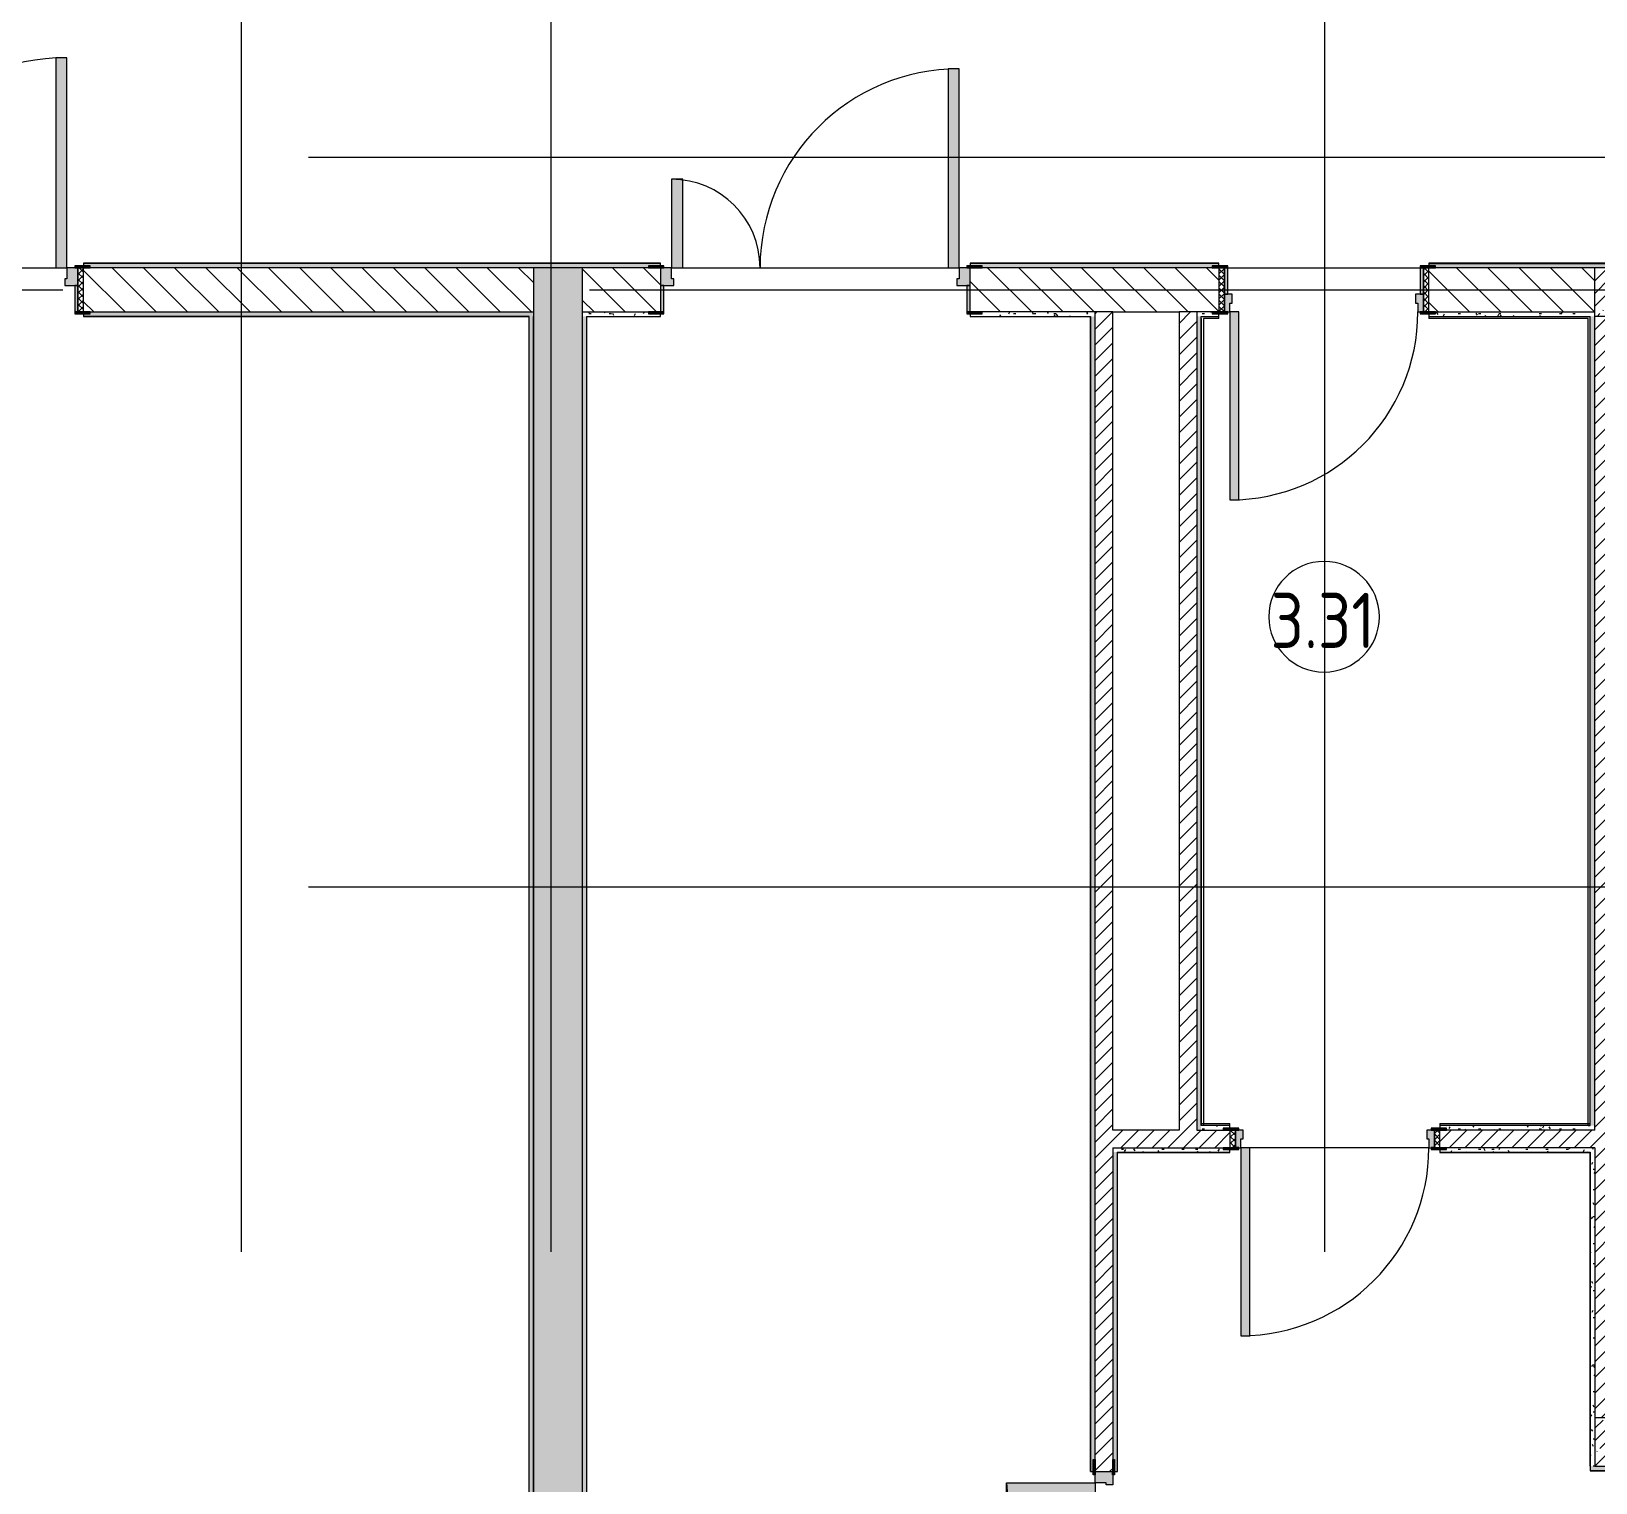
# Model space of a CAD drawing. Header units: millimetres. Extents: x -8624 to 200664, y -8553 to 29000.
# Drawn here: x 155454 to 162530, y 5105 to 11669 of the extents above; entities that cross this region are included whole.
import ezdxf

# ---------------------------------------------------------------- set-up
doc = ezdxf.new("R2010")
doc.units = ezdxf.units.MM
doc.linetypes.add('Осевая', pattern=[15875, 3175, -2381.25, 7937.5, -2381.25])
for name, color, linetype, lineweight in [('A-AREA-IDEN', 7, 'Continuous', 9), ('A-WALL-4', 7, 'Continuous', 13), ('I-WALL-5', 7, 'Continuous', 9), ('Оси-2', 7, 'Осевая', 9)]:
    doc.layers.add(name, color=color, linetype=linetype, lineweight=lineweight)
for name, color, linetype, lineweight, true_color in [('A-DOOR-5', 7, 'Continuous', 9, 0xaaaaaa), ('A-DOOR-6', 7, 'Continuous', 9, 0xe2e2e2), ('A-DOOR-FRAM-4', 7, 'Continuous', 9, 0xe2e2e2), ('A-DOOR-FRAM-5', 7, 'Continuous', 9, 0xaaaaaa), ('A-FLOR-3', 7, 'Continuous', 9, 0xaaaaaa), ('I-WALL-7', 9, 'Continuous', 9, 0x808080)]:
    doc.layers.add(name, color=color, linetype=linetype, lineweight=lineweight, true_color=true_color)
doc.styles.add('GOST Common', font='GOST_Common.ttf', dxfattribs={"width": 0.9, "height": 250})
pattern_1 = [(135, (50595.26, 0), (-70.71068, -70.71068), [])]
pattern_2 = [(45, (50595.26, 0), (-57.024626, 57.024626), []), (45, (50652.28, 0), (-57.024626, 57.024626), [100.806, -20.161, 3.353, -16.808])]
pattern_3 = [(45, (50595.26, 0), (-35.35534, 35.35534), [])]
pattern_4 = [(0, (50595.258, 0), (121.92, 30.48), [10.058, -81.382, 10.058, -81.382, -487.68]), (0, (50595.258, 0), (121.92, 30.48), [-182.88, 10.058, -172.822, 10.058, -81.382, -213.36]), (0, (50595.258, 0), (121.92, 30.48), [-457.2, 10.058, -50.902, 10.058, -142.342]), (120, (50640.978, 15.24), (-87.356454, 90.345817), [10.058, -81.382, 10.058, -81.382, -487.68]), (120, (50640.978, 15.24), (-87.356454, 90.345817), [-182.88, 10.058, -172.822, 10.058, -81.382, -213.36]), (120, (50640.978, 15.24), (-87.356454, 90.345817), [-457.2, 10.058, -50.902, 10.058, -142.342]), (240, (50656.218, 76.2), (-34.563546, -120.825817), [10.058, -81.382, 10.058, -81.382, -487.68]), (240, (50656.218, 76.2), (-34.563546, -120.825817), [-182.88, 10.058, -172.822, 10.058, -81.382, -213.36]), (240, (50656.218, 76.2), (-34.563546, -120.825817), [-457.2, 10.058, -50.902, 10.058, -142.342])]

# ---------------------------------------------------------------- blocks, each defined once
blk = doc.blocks.new('110_Дверь_СКБ_2Ст - Д-2а_л_ Из коридора на лестницу-32216062-План зашивки приборов отопления в осях 3 этажа 23-33')
at = {"layer": 'A-DOOR-6'}
for points in [[(612.5, 100), (662.5, 100), (662.5, 1000), (612.5, 1000)], [(-587.5, 100), (-587.5, 500), (-637.5, 500), (-637.5, 100)], [(712.5, -100), (712.5, 20), (697.5, 20), (697.5, -100)]]:
    blk.add_hatch(color=256, dxfattribs=at).paths.add_polyline_path(points)
h = blk.add_hatch(color=256, dxfattribs=at)
h.paths.add_polyline_path([(712.5, 20), (712.5, 100), (662.5, 100), (662.5, 50), (652.5, 50), (652.5, 20)])
h.paths.add_polyline_path([(-627.5, 20), (-627.5, 50), (-637.5, 50), (-637.5, 100), (-687.5, 100), (-687.5, 20)])
at = {"layer": 'A-DOOR-FRAM-4'}
for points in [[(-672.5, 100), (-672.5, 108), (-742.5, 108), (-742.5, 100)], [(767.5, 100), (767.5, 108), (697.5, 108), (697.5, 100)], [(-672.5, -100), (-672.5, 20), (-687.5, 20), (-687.5, -100)], [(-672.5, -108), (-672.5, -100), (-742.5, -100), (-742.5, -108)], [(767.5, -108), (767.5, -100), (697.5, -100), (697.5, -108)]]:
    blk.add_hatch(color=256, dxfattribs=at).paths.add_polyline_path(points)
at = {"layer": 'A-DOOR-5'}
for p, q in [((662.5, 1000), (612.5, 1000)), ((612.5, 1000), (612.5, 100)), ((662.5, 100), (662.5, 1000)), ((-637.5, 500), (-637.5, 100)), ((-587.5, 500), (-637.5, 500)), ((-587.5, 100), (-587.5, 500)), ((-637.5, 100), (-587.5, 100)), ((612.5, 100), (662.5, 100))]:
    blk.add_line(p, q, dxfattribs=at)
for centre, radius, start, end in [((662.5, 100), 900, 90, 180), ((-637.5, 100), 400, 360, 90)]:
    blk.add_arc(centre, radius, start, end, dxfattribs=at)
at = {"layer": 'A-DOOR-FRAM-5'}
for p, q in [((-672.5, 108), (-742.5, 108)), ((-742.5, 108), (-742.5, 100)), ((-742.5, 100), (-672.5, 100)), ((-637.5, 100), (-687.5, 100)), ((-687.5, 100), (-687.5, 20)), ((-672.5, 100), (-672.5, 108)), ((-637.5, 50), (-637.5, 100)), ((662.5, 100), (662.5, 50)), ((712.5, 100), (662.5, 100)), ((767.5, 108), (697.5, 108)), ((697.5, 108), (697.5, 100)), ((697.5, 100), (767.5, 100)), ((712.5, 20), (712.5, 100)), ((767.5, 100), (767.5, 108)), ((-687.5, 20), (-627.5, 20)), ((-672.5, 20), (-687.5, 20)), ((-687.5, 20), (-687.5, -100)), ((-672.5, -100), (-672.5, 20)), ((-627.5, 50), (-637.5, 50)), ((-627.5, 20), (-627.5, 50)), ((662.5, 50), (652.5, 50)), ((652.5, 50), (652.5, 20)), ((652.5, 20), (712.5, 20)), ((712.5, 20), (697.5, 20)), ((697.5, 20), (697.5, -100)), ((712.5, -100), (712.5, 20)), ((-672.5, -100), (-742.5, -100)), ((-742.5, -100), (-742.5, -108)), ((-742.5, -108), (-672.5, -108)), ((-687.5, -100), (-672.5, -100)), ((-672.5, -108), (-672.5, -100)), ((697.5, -100), (712.5, -100)), ((767.5, -100), (697.5, -100)), ((697.5, -100), (697.5, -108)), ((697.5, -108), (767.5, -108)), ((767.5, -108), (767.5, -100))]:
    blk.add_line(p, q, dxfattribs=at)
blk = doc.blocks.new('110_Дверь_СКБ_1Ст_Внутренняя1 - Д-8 950x2100h_охрана-31784688-План зашивки приборов отопления в осях 3 этажа 23-33')
at = {"layer": 'A-DOOR-5'}
h = blk.add_hatch(dxfattribs=at)
h.set_pattern_fill('FP_29', color=256, style=0, pattern_type=2)
h.set_pattern_definition([(135, (1826.41, 164.685), (-14.14214, -14.14214), []), (225, (1826.41, 164.685), (14.14214, -14.14214), [])])
h.paths.add_polyline_path([(487.5, 100), (462.5, 100), (462.5, -100), (487.5, -100), (487.5, -1)])
at = {"layer": 'A-DOOR-6'}
h = blk.add_hatch(color=256, dxfattribs=at)
h.paths.add_polyline_path([(437.5, 100), (437.5, 60), (427.5, 60), (427.5, 20), (462.5, 20), (462.5, 100)])
h.paths.add_polyline_path([(-412.5, 100), (-437.5, 100), (-437.5, 20), (-402.5, 20), (-402.5, 60), (-412.5, 60)])
at = {"layer": 'A-DOOR-FRAM-4'}
for points in [[(397.5, 950), (397.5, 100), (437.5, 100), (437.5, 950)], [(-492.5, 108), (-492.5, 100), (-422.5, 100), (-422.5, 108)], [(-437.5, 100), (-437.5, 99), (-422.5, 100)], [(517.5, 108), (447.5, 108), (447.5, 100), (517.5, 100)], [(447.5, 100), (447.5, 99), (462.5, 100)], [(-422.5, 20), (-437.5, 20), (-437.5, -100), (-422.5, -100), (-422.5, -1)], [(462.5, 20), (447.5, 20), (447.5, -100), (462.5, -100), (462.5, -1)], [(-492.5, -100), (-492.5, -108), (-422.5, -108), (-422.5, -100)], [(447.5, -100), (447.5, -108), (517.5, -108), (517.5, -100)]]:
    blk.add_hatch(color=256, dxfattribs=at).paths.add_polyline_path(points)
at = {"layer": 'A-DOOR-FRAM-5'}
h = blk.add_hatch(dxfattribs=at)
h.set_pattern_fill('FP_30', color=256, style=0, pattern_type=2)
h.set_pattern_definition([(45, (-296.384, 164.685), (-14.1421, 14.1421), []), (135, (-296.384, 164.685), (-14.1421, -14.1421), [])])
h.paths.add_polyline_path([(-437.5, 100), (-462.5, 100), (-462.5, -100), (-437.5, -100), (-437.5, -1)])
at = {"layer": 'A-DOOR-5'}
for p, q in [((437.5, 950), (397.5, 950)), ((397.5, 950), (397.5, 100)), ((437.5, 100), (437.5, 950)), ((397.5, 100), (437.5, 100))]:
    blk.add_line(p, q, dxfattribs=at)
blk.add_arc((437.5, 100), 850, 90, 180, dxfattribs=at)
at = {"layer": 'A-DOOR-FRAM-5'}
for p, q in [((-422.5, 108), (-492.5, 108)), ((-492.5, 108), (-492.5, 100)), ((-492.5, 100), (-422.5, 100)), ((-437.5, 100), (-462.5, 100)), ((-462.5, 100), (-462.5, -100)), ((-412.5, 100), (-437.5, 100)), ((-437.5, 100), (-437.5, 20)), ((-437.5, -100), (-437.5, 100)), ((-422.5, 100), (-437.5, 100)), ((-437.5, 100), (-437.5, 99)), ((-437.5, 99), (-422.5, 99)), ((-422.5, 100), (-422.5, 108)), ((-422.5, 99), (-422.5, 100)), ((-412.5, 60), (-412.5, 100)), ((437.5, 100), (437.5, 60)), ((462.5, 100), (437.5, 100)), ((517.5, 108), (447.5, 108)), ((447.5, 108), (447.5, 100)), ((462.5, 100), (447.5, 100)), ((447.5, 100), (447.5, 99)), ((447.5, 100), (517.5, 100)), ((447.5, 99), (462.5, 99)), ((462.5, 20), (462.5, 100)), ((487.5, 100), (462.5, 100)), ((462.5, 100), (462.5, -100)), ((462.5, 99), (462.5, 100)), ((487.5, -100), (487.5, 100)), ((517.5, 100), (517.5, 108)), ((-437.5, 20), (-402.5, 20)), ((-422.5, 20), (-437.5, 20)), ((-437.5, 20), (-437.5, -100)), ((-422.5, -100), (-422.5, 20)), ((-402.5, 60), (-412.5, 60)), ((-402.5, 20), (-402.5, 60)), ((437.5, 60), (427.5, 60)), ((427.5, 60), (427.5, 20)), ((427.5, 20), (462.5, 20)), ((462.5, 20), (447.5, 20)), ((447.5, 20), (447.5, -100)), ((462.5, -100), (462.5, 20)), ((-422.5, -100), (-492.5, -100)), ((-492.5, -100), (-492.5, -108)), ((-492.5, -108), (-422.5, -108)), ((-462.5, -100), (-437.5, -100)), ((-437.5, -100), (-422.5, -100)), ((-422.5, -108), (-422.5, -100)), ((447.5, -100), (462.5, -100)), ((517.5, -100), (447.5, -100)), ((447.5, -100), (447.5, -108)), ((447.5, -108), (517.5, -108)), ((462.5, -100), (487.5, -100)), ((517.5, -108), (517.5, -100))]:
    blk.add_line(p, q, dxfattribs=at)
blk = doc.blocks.new('110_Дверь_СКБ_1Ст_Внутренняя1 - Д-8 950x2100h_охрана-32224770-План зашивки приборов отопления в осях 3 этажа 23-33')
at = {"layer": 'A-DOOR-5'}
h = blk.add_hatch(dxfattribs=at)
h.set_pattern_fill('FP_58', color=256, style=0, pattern_type=2)
h.set_pattern_definition([(135, (1826.41, 104.685), (-14.14214, -14.14214), []), (225, (1826.41, 104.685), (14.14214, -14.14214), [])])
h.paths.add_polyline_path([(487.5, 40), (462.5, 40), (462.5, -40), (487.5, -40)])
at = {"layer": 'A-DOOR-6'}
h = blk.add_hatch(color=256, dxfattribs=at)
h.paths.add_polyline_path([(437.5, 40), (437.5, 0), (427.5, 0), (427.5, -40), (462.5, -40), (462.5, 40)])
h.paths.add_polyline_path([(-412.5, 40), (-437.5, 40), (-437.5, -40), (-402.5, -40), (-402.5, 0), (-412.5, 0)])
at = {"layer": 'A-DOOR-FRAM-4'}
for points in [[(397.5, 890), (397.5, 40), (437.5, 40), (437.5, 890)], [(-422.5, 48), (-492.5, 48), (-492.5, 40), (-422.5, 40)], [(-437.5, 40), (-437.5, 39), (-422.5, 40)], [(517.5, 48), (447.5, 48), (447.5, 40), (517.5, 40)], [(447.5, 40), (447.5, 39), (462.5, 40)], [(-474.8, -40), (-492.5, -40), (-492.5, -48), (-422.5, -48), (-422.5, -40)], [(447.5, -39), (447.5, -40), (462.5, -39)], [(447.5, -40), (447.5, -48), (517.5, -48), (517.5, -40)]]:
    blk.add_hatch(color=256, dxfattribs=at).paths.add_polyline_path(points)
at = {"layer": 'A-DOOR-FRAM-5'}
h = blk.add_hatch(dxfattribs=at)
h.set_pattern_fill('FP_59', color=256, style=0, pattern_type=2)
h.set_pattern_definition([(45, (-296.384, 104.685), (-14.1421, 14.1421), []), (135, (-296.384, 104.685), (-14.1421, -14.1421), [])])
h.paths.add_polyline_path([(-437.5, 40), (-462.5, 40), (-462.5, -40), (-437.5, -40)])
at = {"layer": 'A-DOOR-5'}
for p, q in [((437.5, 890), (397.5, 890)), ((397.5, 890), (397.5, 40)), ((437.5, 40), (437.5, 890)), ((397.5, 40), (437.5, 40))]:
    blk.add_line(p, q, dxfattribs=at)
blk.add_arc((437.5, 40), 850, 90, 180, dxfattribs=at)
at = {"layer": 'A-DOOR-FRAM-5'}
for p, q in [((-422.5, 48), (-492.5, 48)), ((-492.5, 48), (-492.5, 40)), ((-492.5, 40), (-422.5, 40)), ((-437.5, 40), (-462.5, 40)), ((-462.5, 40), (-462.5, -40)), ((-412.5, 40), (-437.5, 40)), ((-437.5, 40), (-437.5, -40)), ((-437.5, -40), (-437.5, 40)), ((-422.5, 40), (-437.5, 40)), ((-437.5, 40), (-437.5, 39)), ((-437.5, 39), (-422.5, 39)), ((-422.5, 40), (-422.5, 48)), ((-422.5, 39), (-422.5, 40)), ((-412.5, 0), (-412.5, 40)), ((-402.5, 0), (-412.5, 0)), ((-402.5, -40), (-402.5, 0)), ((437.5, 0), (427.5, 0)), ((427.5, 0), (427.5, -40)), ((437.5, 40), (437.5, 0)), ((462.5, 40), (437.5, 40)), ((517.5, 48), (447.5, 48)), ((447.5, 48), (447.5, 40)), ((462.5, 40), (447.5, 40)), ((447.5, 40), (447.5, 39)), ((447.5, 40), (517.5, 40)), ((447.5, 39), (462.5, 39)), ((462.5, -40), (462.5, 40)), ((487.5, 40), (462.5, 40)), ((462.5, 40), (462.5, -40)), ((462.5, 39), (462.5, 40)), ((487.5, -40), (487.5, 40)), ((517.5, 40), (517.5, 48)), ((-422.5, -40), (-492.5, -40)), ((-492.5, -40), (-492.5, -48)), ((-492.5, -48), (-422.5, -48)), ((-462.5, -40), (-437.5, -40)), ((-422.5, -39), (-437.5, -39)), ((-437.5, -39), (-437.5, -40)), ((-437.5, -40), (-402.5, -40)), ((-437.5, -40), (-422.5, -40)), ((-422.5, -40), (-422.5, -39)), ((-422.5, -48), (-422.5, -40)), ((427.5, -40), (462.5, -40)), ((462.5, -39), (447.5, -39)), ((447.5, -39), (447.5, -40)), ((447.5, -40), (462.5, -40)), ((517.5, -40), (447.5, -40)), ((447.5, -40), (447.5, -48)), ((447.5, -48), (517.5, -48)), ((462.5, -40), (462.5, -39)), ((462.5, -40), (487.5, -40)), ((517.5, -48), (517.5, -40))]:
    blk.add_line(p, q, dxfattribs=at)
blk = doc.blocks.new('110_Дверь_СКБ_2Ст - Д-6_л__ ДОО_Дв_1450x2100h_Дверь из раздевальной в коридор-25835678-План зашивки приборов отопления в осях 3 этажа 23-33')
at = {"layer": 'A-DOOR-5'}
h = blk.add_hatch(dxfattribs=at)
h.set_pattern_fill('FP_60', color=256, style=0, pattern_type=2)
h.set_pattern_definition([(135, (1576.41, 164.685), (-14.14214, -14.14214), []), (225, (1576.41, 164.685), (14.14214, -14.14214), [])])
h.paths.add_polyline_path([(737.5, -100), (737.5, 100), (712.5, 100), (712.5, -100)])
at = {"layer": 'A-DOOR-6'}
for points in [[(662.5, 100), (662.5, 1050), (612.5, 1050), (612.5, 100)], [(-587.5, 100), (-587.5, 450), (-637.5, 450), (-637.5, 100)]]:
    blk.add_hatch(color=256, dxfattribs=at).paths.add_polyline_path(points)
h = blk.add_hatch(color=256, dxfattribs=at)
h.paths.add_polyline_path([(712.5, 20), (712.5, 100), (662.5, 100), (662.5, 50), (652.5, 50), (652.5, 20)])
h.paths.add_polyline_path([(-627.5, 20), (-627.5, 50), (-637.5, 50), (-637.5, 100), (-687.5, 100), (-687.5, 20)])
at = {"layer": 'A-DOOR-FRAM-4'}
for points in [[(-672.5, 100), (-672.5, 108), (-742.5, 108), (-742.5, 100)], [(767.5, 100), (767.5, 108), (697.5, 108), (697.5, 100)], [(-672.5, -100), (-672.5, 20), (-687.5, 20), (-687.5, -100)], [(712.5, -100), (712.5, 20), (697.5, 20), (697.5, -100)], [(-672.5, -108), (-672.5, -100), (-742.5, -100), (-742.5, -108)], [(767.5, -108), (767.5, -100), (697.5, -100), (697.5, -108)]]:
    blk.add_hatch(color=256, dxfattribs=at).paths.add_polyline_path(points)
at = {"layer": 'A-DOOR-FRAM-5'}
h = blk.add_hatch(dxfattribs=at)
h.set_pattern_fill('FP_61', color=256, style=0, pattern_type=2)
h.set_pattern_definition([(45, (-546.384, 164.685), (-14.1421, 14.1421), []), (135, (-546.384, 164.685), (-14.1421, -14.1421), [])])
h.paths.add_polyline_path([(-687.5, -100), (-687.5, 100), (-712.5, 100), (-712.5, -100)])
at = {"layer": 'A-DOOR-5'}
for p, q in [((662.5, 1050), (612.5, 1050)), ((612.5, 1050), (612.5, 100)), ((662.5, 100), (662.5, 1050)), ((-637.5, 450), (-637.5, 100)), ((-587.5, 450), (-637.5, 450)), ((-587.5, 100), (-587.5, 450)), ((-637.5, 100), (-587.5, 100)), ((612.5, 100), (662.5, 100))]:
    blk.add_line(p, q, dxfattribs=at)
for centre, radius, start, end in [((662.5, 100), 950, 90, 180), ((-637.5, 100), 350, 360, 90)]:
    blk.add_arc(centre, radius, start, end, dxfattribs=at)
at = {"layer": 'A-DOOR-FRAM-5'}
for p, q in [((-672.5, 108), (-742.5, 108)), ((-742.5, 108), (-742.5, 100)), ((-742.5, 100), (-672.5, 100)), ((-687.5, 100), (-712.5, 100)), ((-712.5, 100), (-712.5, -100)), ((-637.5, 100), (-687.5, 100)), ((-687.5, 100), (-687.5, 20)), ((-687.5, -100), (-687.5, 100)), ((-672.5, 100), (-672.5, 108)), ((-637.5, 50), (-637.5, 100)), ((662.5, 100), (662.5, 50)), ((712.5, 100), (662.5, 100)), ((767.5, 108), (697.5, 108)), ((697.5, 108), (697.5, 100)), ((697.5, 100), (767.5, 100)), ((712.5, 20), (712.5, 100)), ((737.5, 100), (712.5, 100)), ((712.5, 100), (712.5, -100)), ((737.5, -100), (737.5, 100)), ((767.5, 100), (767.5, 108)), ((-687.5, 20), (-627.5, 20)), ((-672.5, 20), (-687.5, 20)), ((-687.5, 20), (-687.5, -100)), ((-672.5, -100), (-672.5, 20)), ((-627.5, 50), (-637.5, 50)), ((-627.5, 20), (-627.5, 50)), ((662.5, 50), (652.5, 50)), ((652.5, 50), (652.5, 20)), ((652.5, 20), (712.5, 20)), ((712.5, 20), (697.5, 20)), ((697.5, 20), (697.5, -100)), ((712.5, -100), (712.5, 20)), ((-672.5, -100), (-742.5, -100)), ((-742.5, -100), (-742.5, -108)), ((-742.5, -108), (-672.5, -108)), ((-712.5, -100), (-687.5, -100)), ((-687.5, -100), (-672.5, -100)), ((-672.5, -108), (-672.5, -100)), ((697.5, -100), (712.5, -100)), ((767.5, -100), (697.5, -100)), ((697.5, -100), (697.5, -108)), ((697.5, -108), (767.5, -108)), ((712.5, -100), (737.5, -100)), ((767.5, -108), (767.5, -100))]:
    blk.add_line(p, q, dxfattribs=at)
blk = doc.blocks.new('110_Дверь_СКБ_2Ст - Д-5_п_ Из игровой в коридор-32351726-План зашивки приборов отопления в осях 3 этажа 23-33')
at = {"layer": 'A-DOOR-6'}
h = blk.add_hatch(color=256, dxfattribs=at)
h.paths.add_polyline_path([(712.5, -40), (712.5, 40), (652.5, 40), (652.5, 10), (662.5, 10), (662.5, -40)])
h.paths.add_polyline_path([(-627.5, 10), (-627.5, 40), (-687.5, 40), (-687.5, -40), (-637.5, -40), (-637.5, 10)])
for points in [[(712.5, 39), (712.5, 40), (697.5, 39)], [(-587.5, -40), (-637.5, -40), (-637.5, -440), (-587.5, -440)], [(662.5, -940), (662.5, -40), (612.5, -40), (612.5, -940)]]:
    blk.add_hatch(color=256, dxfattribs=at).paths.add_polyline_path(points)
at = {"layer": 'A-DOOR-FRAM-4'}
for points in [[(-672.5, 48), (-742.5, 48), (-742.5, 40), (-672.5, 40)], [(767.5, 48), (697.5, 48), (697.5, 40), (767.5, 40)], [(-672.5, -40), (-742.5, -40), (-742.5, -48), (-672.5, -48)], [(767.5, -40), (697.5, -40), (697.5, -48), (767.5, -48)]]:
    blk.add_hatch(color=256, dxfattribs=at).paths.add_polyline_path(points)
at = {"layer": 'A-DOOR-5'}
for p, q in [((-637.5, -40), (-587.5, -40)), ((-637.5, -440), (-637.5, -40)), ((-587.5, -40), (-587.5, -440)), ((612.5, -40), (662.5, -40)), ((612.5, -940), (612.5, -40)), ((662.5, -40), (662.5, -940)), ((-587.5, -440), (-637.5, -440)), ((662.5, -940), (612.5, -940))]:
    blk.add_line(p, q, dxfattribs=at)
for centre, radius, start, end in [((-637.5, -40), 400, 270, 0), ((662.5, -40), 900, 180, 270)]:
    blk.add_arc(centre, radius, start, end, dxfattribs=at)
at = {"layer": 'A-DOOR-FRAM-5'}
for p, q in [((-742.5, 48), (-672.5, 48)), ((-742.5, 40), (-742.5, 48)), ((-672.5, 40), (-742.5, 40)), ((-687.5, 40), (-627.5, 40)), ((-687.5, -40), (-687.5, 40)), ((-687.5, 40), (-672.5, 40)), ((-687.5, 39), (-687.5, 40)), ((-672.5, 39), (-687.5, 39)), ((-672.5, 48), (-672.5, 40)), ((-672.5, 40), (-672.5, 39)), ((-637.5, 10), (-637.5, -40)), ((-627.5, 10), (-637.5, 10)), ((-627.5, 40), (-627.5, 10)), ((652.5, 40), (712.5, 40)), ((652.5, 10), (652.5, 40)), ((662.5, 10), (652.5, 10)), ((662.5, -40), (662.5, 10)), ((697.5, 40), (697.5, 48)), ((697.5, 48), (767.5, 48)), ((697.5, 39), (697.5, 40)), ((697.5, 40), (712.5, 40)), ((767.5, 40), (697.5, 40)), ((712.5, 39), (697.5, 39)), ((712.5, 40), (712.5, -40)), ((712.5, 40), (712.5, 39)), ((767.5, 48), (767.5, 40)), ((-742.5, -40), (-672.5, -40)), ((-742.5, -48), (-742.5, -40)), ((-672.5, -48), (-742.5, -48)), ((-637.5, -40), (-687.5, -40)), ((-672.5, -40), (-672.5, -48)), ((712.5, -40), (662.5, -40)), ((697.5, -48), (697.5, -40)), ((697.5, -40), (767.5, -40)), ((767.5, -48), (697.5, -48)), ((767.5, -40), (767.5, -48))]:
    blk.add_line(p, q, dxfattribs=at)
blk = doc.blocks.new('Марка_Помещения - Номер-25198446-План зашивки приборов отопления в осях 3 этажа 23-33')
at = {"layer": 'A-AREA-IDEN'}
for start, end in [(360, 180), (180, 360)]:
    blk.add_arc((0, 0), 2.5, start, end, dxfattribs=at)

msp = doc.modelspace()

# ---------------------------------------------------------------- hatches: boundary and pattern name
at = {"layer": 'I-WALL-5'}
h = msp.add_hatch(dxfattribs=at)
h.set_pattern_fill('FP_122', color=256, style=0, pattern_type=2)
h.set_pattern_definition(pattern_1)
h.paths.add_polyline_path([(157725.3, 10400), (157725.3, 10600), (155690.3, 10600), (155690.3, 10400), (155720.3, 10400)])
h.paths.add_polyline_path([(154210.3, 10400), (154240.3, 10400), (154240.3, 10600), (152205.3, 10600), (152205.3, 10400), (152929.8, 10400)])
h.paths.add_polyline_path([(144654.1, 10400), (144805.3, 10400), (144805.3, 10600), (144055.3, 10600), (144055.3, 10400), (144085.3, 10400)])
h.paths.add_polyline_path([(142744.4, 10400), (143105.3, 10400), (143105.3, 10600), (141980.3, 10600), (141980.3, 10400), (142625.3, 10400)])
h.paths.add_polyline_path([(140380.3, 10400), (140580.3, 10400), (140580.3, 10600), (140205.3, 10600), (140205.3, 10400), (140225.3, 10400)])
h = msp.add_hatch(dxfattribs=at)
h.set_pattern_fill('FP_119', color=256, style=0, pattern_type=2)
h.set_pattern_definition(pattern_2)
h.paths.add_polyline_path([(157725.3, 2380), (157945.3, 2380), (157945.3, 10600), (157725.3, 10600), (157725.3, 2400)])
h = msp.add_hatch(dxfattribs=at)
h.set_pattern_fill('FP_122', color=256, style=0, pattern_type=2)
h.set_pattern_definition(pattern_1)
h.paths.add_polyline_path([(171785.3, 10400), (171805.3, 10400), (171805.3, 10600), (169925.3, 10600), (169925.3, 10400), (170754.1, 10400)])
h.paths.add_polyline_path([(161842, 10400), (162525.3, 10400), (162525.3, 10600), (161775.3, 10600), (161775.3, 10400), (161805.3, 10400)])
h.paths.add_polyline_path([(160825.3, 10400), (160825.3, 10600), (159700.3, 10600), (159700.3, 10400), (160795.3, 10400)])
h.paths.add_polyline_path([(158300.3, 10400), (158300.3, 10600), (157945.3, 10600), (157945.3, 10400), (158245.3, 10400)])
h = msp.add_hatch(dxfattribs=at)
h.set_pattern_fill('FP_119', color=256, style=0, pattern_type=2)
h.set_pattern_definition(pattern_2)
h.paths.add_polyline_path([(169925.3, 10380), (169925.3, 10600), (162525.3, 10600), (162525.3, 10380), (168207.8, 10380)])
h = msp.add_hatch(dxfattribs=at)
h.set_pattern_fill('FP_123', color=256, style=0, pattern_type=2)
h.set_pattern_definition(pattern_3)
h.paths.add_polyline_path([(160345.3, 100), (160344.3, 3755), (160265.3, 3755), (160265.3, 100)])
h.paths.add_polyline_path([(160345.3, 5155), (160345.3, 10400), (160265.3, 10400), (160265.3, 5155), (160344.3, 5155)])
h = msp.add_hatch(dxfattribs=at)
h.set_pattern_fill('FP_123', color=256, style=0, pattern_type=2)
h.set_pattern_definition(pattern_3)
h.paths.add_polyline_path([(160645.3, 6700), (160725.3, 6700), (160725.3, 10400), (160645.3, 10400), (160645.3, 7444.6)])
h = msp.add_hatch(dxfattribs=at)
h.set_pattern_fill('FP_123', color=256, style=0, pattern_type=2)
h.set_pattern_definition(pattern_3)
h.paths.add_polyline_path([(162605.3, 5400), (162605.3, 10380), (162525.3, 10380), (162525.3, 5400)])
h = msp.add_hatch(dxfattribs=at)
h.set_pattern_fill('FP_123', color=256, style=0, pattern_type=2)
h.set_pattern_definition(pattern_3)
h.paths.add_polyline_path([(162505.3, 6620), (162525.3, 6620), (162525.3, 6700), (161825.3, 6700), (161825.3, 6620), (161855.3, 6620)])
h.paths.add_polyline_path([(160875.3, 6620), (160875.3, 6700), (160345.3, 6700), (160345.3, 6620), (160845.3, 6620)])
h = msp.add_hatch(dxfattribs=at)
h.set_pattern_fill('FP_119', color=256, style=0, pattern_type=2)
h.set_pattern_definition(pattern_2)
h.paths.add_polyline_path([(169925.3, 5180), (169925.3, 5400), (169025.3, 5400), (169025.3, 5180), (169885.3, 5180)])
h.paths.add_polyline_path([(167975.3, 5180), (167975.3, 5400), (162525.3, 5400), (162525.3, 5180), (167945.3, 5180)])
at = {"layer": 'I-WALL-7'}
h = msp.add_hatch(dxfattribs=at)
h.set_pattern_fill('FP_139', color=256, style=0, pattern_type=2)
h.set_pattern_definition(pattern_4)
h.paths.add_polyline_path([(171805.3, 10600), (171805.3, 10620), (161775.3, 10620), (161775.3, 10608), (161805.3, 10608), (161805.3, 10600), (170754.1, 10600)])
h.paths.add_polyline_path([(159755.3, 10600), (160795.3, 10600), (160795.3, 10608), (160825.3, 10608), (160825.3, 10620), (159700.3, 10620), (159700.3, 10608), (159755.3, 10608), (159755.3, 10601)])
h.paths.add_polyline_path([(158022.4, 10600), (158245.3, 10600), (158245.3, 10608), (158300.3, 10608), (158300.3, 10620), (155690.3, 10620), (155690.3, 10608), (155720.3, 10608), (155720.3, 10600)])
h.paths.add_polyline_path([(154210.3, 10600), (154210.3, 10608), (154240.3, 10608), (154240.3, 10620), (151424.3, 10620), (151424.3, 10600), (152929.8, 10600)])
h = msp.add_hatch(dxfattribs=at)
h.set_pattern_fill('FP_139', color=256, style=0, pattern_type=2)
h.set_pattern_definition(pattern_4)
h.paths.add_polyline_path([(157705.3, 10380), (157725.3, 10380), (157725.3, 10400), (155720.3, 10399.7), (155720.3, 10392), (155690.3, 10392), (155690.3, 10380), (157704.3, 10380)])
h.paths.add_polyline_path([(154210.3, 10380), (154240.3, 10380), (154240.3, 10392), (154210.3, 10392), (154210.3, 10400), (152205.3, 10400), (152205.3, 10380), (152929.8, 10380)])
h = msp.add_hatch(dxfattribs=at)
h.set_pattern_fill('FP_139', color=256, style=0, pattern_type=2)
h.set_pattern_definition(pattern_4)
h.paths.add_polyline_path([(157705.3, 150), (157725.3, 150), (157725.3, 10380), (157705.3, 10380), (157705.3, 170)])
h = msp.add_hatch(dxfattribs=at)
h.set_pattern_fill('FP_139', color=256, style=0, pattern_type=2)
h.set_pattern_definition(pattern_4)
h.paths.add_polyline_path([(160245.3, 10380), (160265.3, 10380), (160265.3, 10400), (159755.3, 10400), (159755.3, 10392), (159700.3, 10392), (159700.3, 10380), (159755.3, 10380)])
h.paths.add_polyline_path([(157945.3, 10380), (158300.3, 10380), (158300.3, 10392), (158245.3, 10392), (158245.3, 10400), (157945.3, 10400)])
h = msp.add_hatch(dxfattribs=at)
h.set_pattern_fill('FP_139', color=256, style=0, pattern_type=2)
h.set_pattern_definition(pattern_4)
h.paths.add_polyline_path([(157945.3, 2400), (157965.3, 2400), (157965.3, 10380), (157945.3, 10380), (157945.3, 3118.6)])
h = msp.add_hatch(dxfattribs=at)
h.set_pattern_fill('FP_139', color=256, style=0, pattern_type=2)
h.set_pattern_definition(pattern_4)
h.paths.add_polyline_path([(160250.5, 100), (160265.3, 100), (160265, 3700), (160257.3, 3700), (160257.3, 3755), (160245.3, 3755), (160245.3, 100)])
h.paths.add_polyline_path([(160257.3, 5155), (160257.3, 5210), (160265.3, 5210), (160265.3, 10380), (160245.3, 10379), (160245.3, 5155)])
h = msp.add_hatch(dxfattribs=at)
h.set_pattern_fill('FP_139', color=256, style=0, pattern_type=2)
h.set_pattern_definition(pattern_4)
h.paths.add_polyline_path([(162525.3, 10380), (162525.3, 10400), (161805.3, 10399.2), (161805.3, 10392), (161775.3, 10392), (161775.3, 10380), (162505.3, 10380)])
h.paths.add_polyline_path([(160825.3, 10380), (160825.3, 10392), (160795.3, 10392.5), (160795.3, 10400), (160725.3, 10400), (160725.3, 10380), (160795.3, 10380)])
h = msp.add_hatch(dxfattribs=at)
h.set_pattern_fill('FP_139', color=256, style=0, pattern_type=2)
h.set_pattern_definition(pattern_4)
h.paths.add_polyline_path([(160745.3, 6700), (160745.3, 10380), (160725.3, 10380), (160725.3, 6700)])
h = msp.add_hatch(dxfattribs=at)
h.set_pattern_fill('FP_139', color=256, style=0, pattern_type=2)
h.set_pattern_definition(pattern_4)
h.paths.add_polyline_path([(162525.3, 6720), (162525.3, 10380), (162505.3, 10380), (162505.3, 6720)])
h = msp.add_hatch(dxfattribs=at)
h.set_pattern_fill('FP_139', color=256, style=0, pattern_type=2)
h.set_pattern_definition(pattern_4)
h.paths.add_polyline_path([(162505.3, 6700), (162525.3, 6700), (162525.3, 6720), (161825.3, 6720), (161825.3, 6708), (161855.3, 6708), (161855.3, 6700)])
h.paths.add_polyline_path([(160755.3, 6700), (160845.3, 6700), (160845.3, 6708), (160875.3, 6708), (160875.3, 6720), (160745.3, 6720), (160746.3, 6700)])
h = msp.add_hatch(dxfattribs=at)
h.set_pattern_fill('FP_139', color=256, style=0, pattern_type=2)
h.set_pattern_definition(pattern_4)
h.paths.add_polyline_path([(162505.3, 6600), (162505.3, 6620), (161855.3, 6619.1), (161855.3, 6612), (161825.3, 6612), (161825.3, 6600), (162504.3, 6600)])
h.paths.add_polyline_path([(160875.3, 6600), (160875.3, 6612), (160845.3, 6612), (160845.3, 6620), (160345.3, 6620), (160345.3, 6600), (160845.3, 6600)])
h = msp.add_hatch(dxfattribs=at)
h.set_pattern_fill('FP_139', color=256, style=0, pattern_type=2)
h.set_pattern_definition(pattern_4)
h.paths.add_polyline_path([(160365.3, 100), (160365.3, 3755), (160353.3, 3755), (160353.3, 3700), (160345.3, 3700), (160345.3, 100)])
h.paths.add_polyline_path([(160365.3, 5155), (160365.3, 6600), (160345.3, 6600), (160346, 5210), (160353.3, 5210), (160353.3, 5155)])
h = msp.add_hatch(dxfattribs=at)
h.set_pattern_fill('FP_139', color=256, style=0, pattern_type=2)
h.set_pattern_definition(pattern_4)
h.paths.add_polyline_path([(162525.3, 5180), (162525.3, 6620), (162505.3, 6620), (162505.3, 5180)])
h = msp.add_hatch(dxfattribs=at)
h.set_pattern_fill('FP_139', color=256, style=0, pattern_type=2)
h.set_pattern_definition(pattern_4)
h.paths.add_polyline_path([(169945.3, 5160), (169945.3, 5180), (169055.3, 5180), (169055.3, 5172), (169025.3, 5172), (169025.3, 5160), (169481, 5160)])
h.paths.add_polyline_path([(167975.3, 5160), (167975.3, 5172), (167945.3, 5172), (167945.3, 5180), (162505.3, 5180), (162505.3, 5160), (166934.6, 5160)])

# ---------------------------------------------------------------- linework, layer by layer
at = {"layer": 'A-FLOR-3'}
for p, q in [((154365.3, 10600), (155565.3, 10600)), ((158400.3, 10600), (159600.3, 10600)), ((160865.3, 10600), (161735.3, 10600)), ((161775.3, 6620), (160965.3, 6620))]:
    msp.add_line(p, q, dxfattribs=at)
at = {"layer": 'A-WALL-4'}
for p, q in [((158300.3, 10620), (155690.3, 10620)), ((160825.3, 10620), (159700.3, 10620)), ((161775.3, 10620), (171785.3, 10620)), ((157725.3, 10600), (157725.3, 2400)), ((157945.3, 10600), (157945.3, 2380)), ((162525.3, 6700), (162525.3, 10600)), ((157705.3, 10380), (155690.3, 10380)), ((155720.3, 10400), (157725.3, 10400)), ((157725.3, 2400), (157725.3, 10380)), ((157945.3, 10400), (158245.3, 10400)), ((157965.3, 10380), (157965.3, 2400)), ((160345.3, 10400), (159755.3, 10400)), ((160245.3, 5155), (160245.3, 10380)), ((160265.3, 5210), (160265.3, 10400)), ((160795.3, 10400), (160645.3, 10400)), ((160725.3, 10400), (160725.3, 6700)), ((161805.3, 10400), (162525.3, 10400)), ((162605.3, 10380), (162525.3, 10380)), ((160725.3, 6700), (160845.3, 6700)), ((162525.3, 6700), (161855.3, 6700)), ((160345.3, 6620), (160845.3, 6620)), ((160345.3, 6620), (160345.3, 5210)), ((160365.3, 6600), (160365.3, 5155)), ((162525.3, 6620), (161855.3, 6620)), ((162504.3, 6600), (162505.3, 6600)), ((162505.3, 5180), (162505.3, 6600)), ((162525.3, 5400), (162605.3, 5400)), ((162525.3, 5180), (167945.3, 5180))]:
    msp.add_line(p, q, dxfattribs=at)
at = {"layer": 'I-WALL-5'}
for p, q in [((155690.3, 10621), (155690.3, 10608)), ((158300.3, 10621), (155690.3, 10621)), ((158300.3, 10608), (158300.3, 10621)), ((159700.3, 10621), (159700.3, 10608)), ((160825.3, 10621), (159700.3, 10621)), ((160825.3, 10608), (160825.3, 10621)), ((161775.3, 10621), (161775.3, 10608)), ((171784.3, 10621), (161775.3, 10621)), ((158245.3, 10600), (155720.3, 10600)), ((160795.3, 10600), (159755.3, 10600)), ((171805.3, 10600), (161805.3, 10600)), ((155690.3, 10392), (155690.3, 10379)), ((155690.3, 10379), (157704.3, 10379)), ((157704.3, 10379), (157704.3, 100)), ((157705.3, 100), (157705.3, 10380)), ((157965.3, 10380), (158300.3, 10380)), ((157966.3, 10379), (158300.3, 10379)), ((157966.3, 171), (157966.3, 10379)), ((158300.3, 10379), (158300.3, 10392)), ((159700.3, 10392), (159700.3, 10379)), ((159700.3, 10380), (160245.3, 10380)), ((159700.3, 10379), (160244.3, 10379)), ((160244.3, 10379), (160244.3, 5155)), ((160345.3, 10400), (160645.3, 10400)), ((160345.3, 6700), (160345.3, 10400)), ((160645.3, 10400), (160645.3, 6700)), ((160745.3, 6720), (160745.3, 10380)), ((160745.3, 10380), (160825.3, 10380)), ((160746.3, 10371), (160745.3, 10371)), ((160746.3, 6720), (160746.3, 10371)), ((160825.3, 10371), (160755.3, 10371)), ((160755.3, 10371), (160755.3, 6720)), ((160825.3, 10371), (160825.3, 10392)), ((161775.3, 10392), (161775.3, 10371)), ((161775.3, 10380), (162505.3, 10380)), ((162496.3, 10371), (161775.3, 10371)), ((162496.3, 6720.5), (162496.3, 10371)), ((162505.3, 6720), (162505.3, 10380)), ((160745.8, 6729), (160875.3, 6729)), ((160745.8, 6729), (160745.8, 6720)), ((160875.3, 6708), (160875.3, 6729)), ((161825.3, 6729), (161825.3, 6708)), ((161825.3, 6729), (162505.3, 6729)), ((160645.3, 6700), (160345.3, 6700)), ((160875.3, 6720), (160745.8, 6720)), ((162505.3, 6720), (161825.3, 6720)), ((162496.3, 6720.5), (162505.3, 6720.5)), ((160365.3, 6600), (160875.3, 6600)), ((160366.3, 6599), (160875.3, 6599)), ((160366.3, 5155), (160366.3, 6599)), ((160875.3, 6599), (160875.3, 6612)), ((161825.3, 6612), (161825.3, 6599)), ((161825.3, 6600), (162504.3, 6600)), ((161825.3, 6599), (162505.3, 6599)), ((162504.3, 6600), (162504.3, 5159)), ((162525.3, 6620), (162525.3, 5180)), ((162505.3, 5180), (162505.3, 5160)), ((160244.3, 5155), (160257.3, 5155)), ((160353.3, 5155), (160366.3, 5155)), ((162504.3, 5159), (167975.3, 5159)), ((162505.3, 5160), (167975.3, 5160))]:
    msp.add_line(p, q, dxfattribs=at)
at = {"layer": 'Оси-2'}
for p, q in [((156405.3, 593.7), (156405.3, 18900)), ((157805.3, 593.7), (157805.3, 18900)), ((161305.3, 593.7), (161305.3, 18900)), ((135277, 11100), (173325.3, 11100)), ((136547, 10500), (173325.3, 10500)), ((135277, 7800), (173325.3, 7800))]:
    msp.add_line(p, q, dxfattribs=at)

# ---------------------------------------------------------------- block references
at = {"layer": 'A-AREA-IDEN', "xscale": 99.99999999999993, "yscale": 99.99999999999993, "zscale": 99.99999999999993}
msp.add_blockref('Марка_Помещения - Номер-25198446-План зашивки приборов отопления в осях 3 этажа 23-33', (161301.3, 9021.4), dxfattribs=at)
at = {"layer": 'A-DOOR-5'}
for name, p in [('110_Дверь_СКБ_2Ст - Д-6_л__ ДОО_Дв_1450x2100h_Дверь из раздевальной в коридор-25835678-План зашивки приборов отопления в осях 3 этажа 23-33', (154952.8, 10500)), ('110_Дверь_СКБ_2Ст - Д-2а_л_ Из коридора на лестницу-32216062-План зашивки приборов отопления в осях 3 этажа 23-33', (158987.8, 10500))]:
    msp.add_blockref(name, p, dxfattribs=at)
for name, p, rotation in [('110_Дверь_СКБ_1Ст_Внутренняя1 - Д-8 950x2100h_охрана-31784688-План зашивки приборов отопления в осях 3 этажа 23-33', (161312.8, 10500), 180), ('110_Дверь_СКБ_1Ст_Внутренняя1 - Д-8 950x2100h_охрана-32224770-План зашивки приборов отопления в осях 3 этажа 23-33', (161362.8, 6660), 180), ('110_Дверь_СКБ_2Ст - Д-5_п_ Из игровой в коридор-32351726-План зашивки приборов отопления в осях 3 этажа 23-33', (160305.3, 4467.5), 269.9999999999999)]:
    msp.add_blockref(name, p, dxfattribs=dict(at, rotation=rotation))

# ---------------------------------------------------------------- texts
at = {"layer": 'A-AREA-IDEN', "insert": (161059.4, 9129.9), "char_height": 250, "width": 606.076, "attachment_point": 1, "style": 'GOST Common'}
msp.add_mtext('3.31', dxfattribs=at)

doc.saveas('drawing.dxf')
